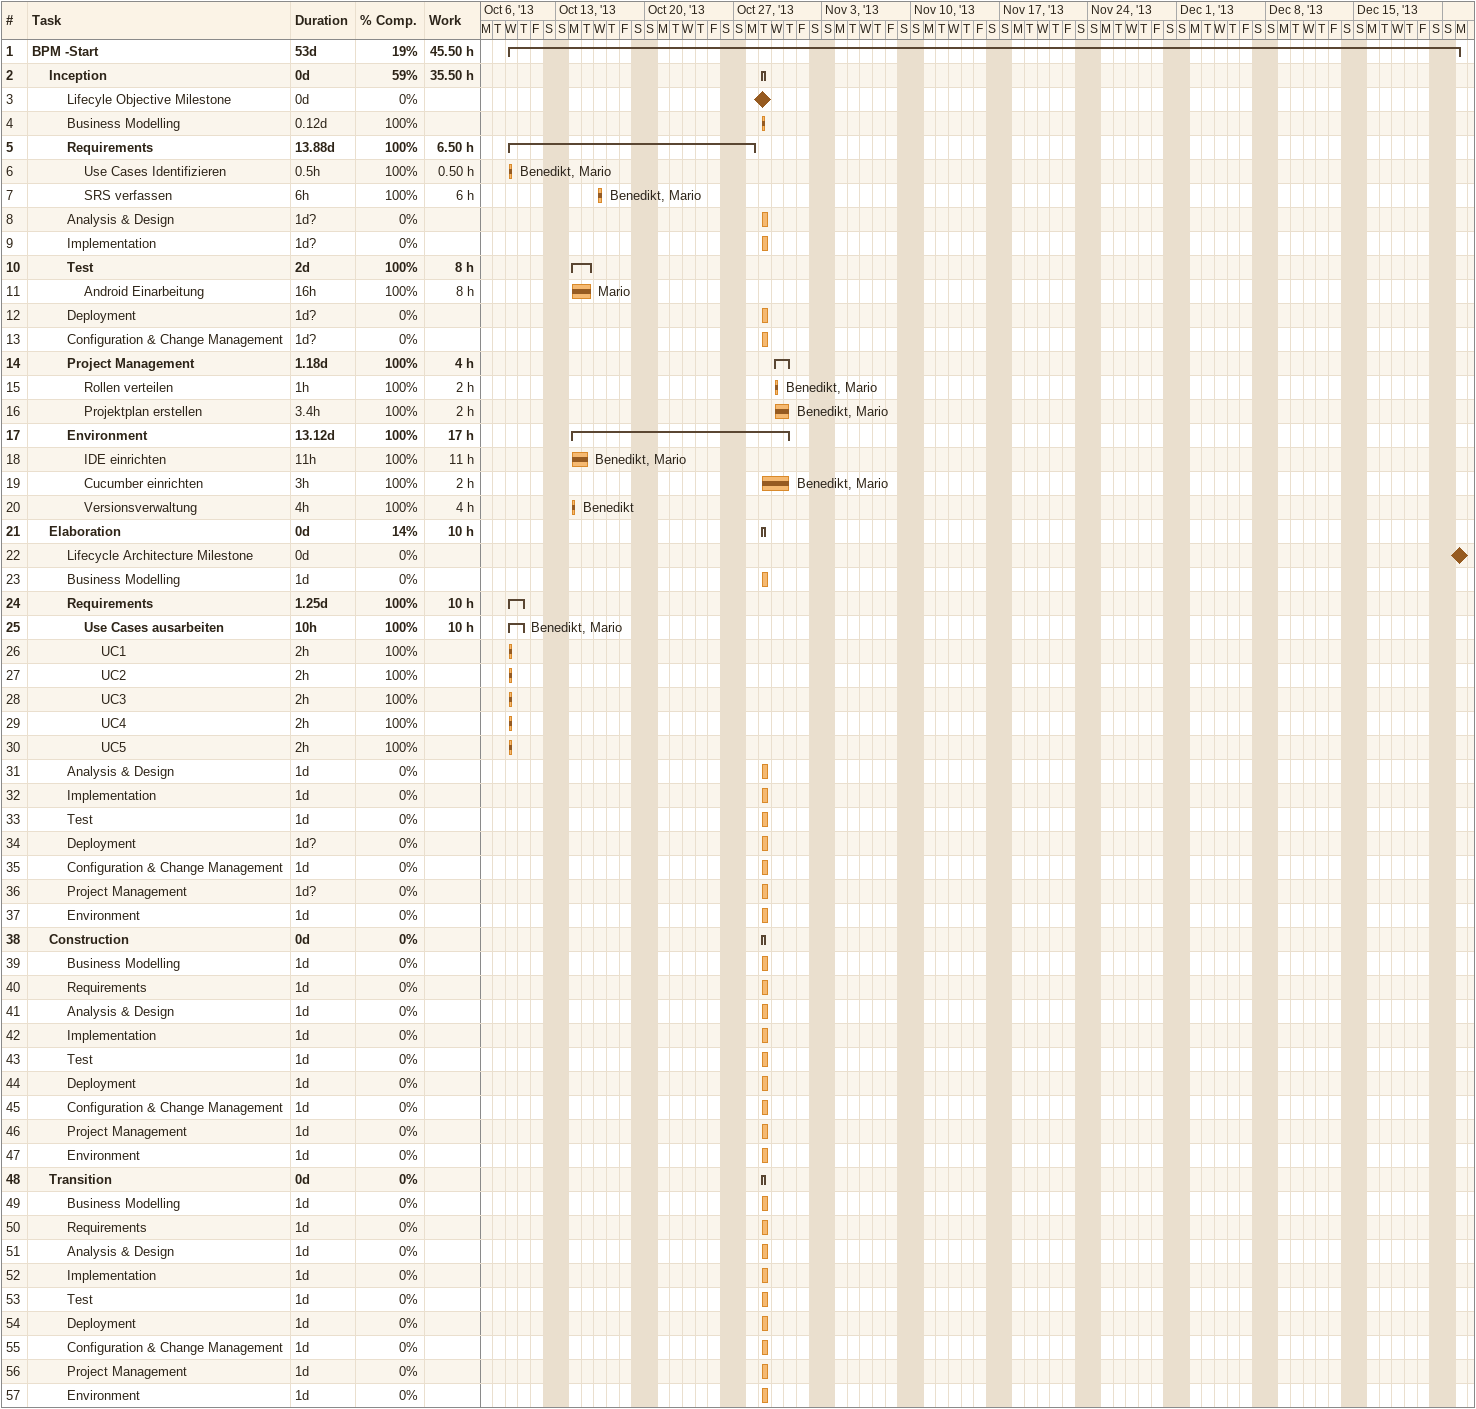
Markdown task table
| ID | Level | Task | Duration | Start | Finish | Resources | % complete | Work (h) |
|---|---|---|---|---|---|---|---|---|
| 1 | 1 | **BPM -Start** | 53d | 2013-10-09 | 2013-12-23 |  | 19 | 45.50 |
| 2 | 2 | **Inception** | 0d | 2013-10-29 | 2013-10-29 |  | 59 | 35.50 |
| 3 | 3 | Lifecyle Objective Milestone | 0d | 2013-10-29 | 2013-10-29 |  | 0 |  |
| 4 | 3 | Business Modelling | 0.12d | 2013-10-29 | 2013-10-29 |  | 100 |  |
| 5 | 3 | **Requirements** | 13.88d | 2013-10-09 | 2013-10-28 |  | 100 | 6.50 |
| 6 | 4 | Use Cases Identifizieren | 0.5h | 2013-10-09 | 2013-10-09 | Benedikt, Mario | 100 | 0.50 |
| 7 | 4 | SRS verfassen | 6h | 2013-10-16 | 2013-10-16 | Benedikt, Mario | 100 | 6 |
| 8 | 3 | Analysis & Design | 1d? | 2013-10-29 | 2013-10-29 |  | 0 |  |
| 9 | 3 | Implementation | 1d? | 2013-10-29 | 2013-10-29 |  | 0 |  |
| 10 | 3 | **Test** | 2d | 2013-10-14 | 2013-10-15 |  | 100 | 8 |
| 11 | 4 | Android Einarbeitung | 16h | 2013-10-14 | 2013-10-15 | Mario | 100 | 8 |
| 12 | 3 | Deployment | 1d? | 2013-10-29 | 2013-10-29 |  | 0 |  |
| 13 | 3 | Configuration & Change Management | 1d? | 2013-10-29 | 2013-10-29 |  | 0 |  |
| 14 | 3 | **Project Management** | 1.18d | 2013-10-30 | 2013-10-31 |  | 100 | 4 |
| 15 | 4 | Rollen verteilen | 1h | 2013-10-30 | 2013-10-30 | Benedikt, Mario | 100 | 2 |
| 16 | 4 | Projektplan erstellen | 3.4h | 2013-10-30 | 2013-10-31 | Benedikt, Mario | 100 | 2 |
| 17 | 3 | **Environment** | 13.12d | 2013-10-14 | 2013-10-31 |  | 100 | 17 |
| 18 | 4 | IDE einrichten | 11h | 2013-10-14 | 2013-10-15 | Benedikt, Mario | 100 | 11 |
| 19 | 4 | Cucumber einrichten | 3h | 2013-10-29 | 2013-10-31 | Benedikt, Mario | 100 | 2 |
| 20 | 4 | Versionsverwaltung | 4h | 2013-10-14 | 2013-10-14 | Benedikt | 100 | 4 |
| 21 | 2 | **Elaboration** | 0d | 2013-10-29 | 2013-10-29 |  | 14 | 10 |
| 22 | 3 | Lifecycle Architecture Milestone | 0d | 2013-12-23 | 2013-12-23 |  | 0 |  |
| 23 | 3 | Business Modelling | 1d | 2013-10-29 | 2013-10-29 |  | 0 |  |
| 24 | 3 | **Requirements** | 1.25d | 2013-10-09 | 2013-10-10 |  | 100 | 10 |
| 25 | 4 | **Use Cases ausarbeiten** | 10h | 2013-10-09 | 2013-10-10 | Benedikt, Mario | 100 | 10 |
| 26 | 5 | UC1 | 2h | 2013-10-09 | 2013-10-09 |  | 100 |  |
| 27 | 5 | UC2 | 2h | 2013-10-09 | 2013-10-09 |  | 100 |  |
| 28 | 5 | UC3 | 2h | 2013-10-09 | 2013-10-09 |  | 100 |  |
| 29 | 5 | UC4 | 2h | 2013-10-09 | 2013-10-09 |  | 100 |  |
| 30 | 5 | UC5 | 2h | 2013-10-09 | 2013-10-09 |  | 100 |  |
| 31 | 3 | Analysis & Design | 1d | 2013-10-29 | 2013-10-29 |  | 0 |  |
| 32 | 3 | Implementation | 1d | 2013-10-29 | 2013-10-29 |  | 0 |  |
| 33 | 3 | Test | 1d | 2013-10-29 | 2013-10-29 |  | 0 |  |
| 34 | 3 | Deployment | 1d? | 2013-10-29 | 2013-10-29 |  | 0 |  |
| 35 | 3 | Configuration & Change Management | 1d | 2013-10-29 | 2013-10-29 |  | 0 |  |
| 36 | 3 | Project Management | 1d? | 2013-10-29 | 2013-10-29 |  | 0 |  |
| 37 | 3 | Environment | 1d | 2013-10-29 | 2013-10-29 |  | 0 |  |
| 38 | 2 | **Construction** | 0d | 2013-10-29 | 2013-10-29 |  | 0 |  |
| 39 | 3 | Business Modelling | 1d | 2013-10-29 | 2013-10-29 |  | 0 |  |
| 40 | 3 | Requirements | 1d | 2013-10-29 | 2013-10-29 |  | 0 |  |
| 41 | 3 | Analysis & Design | 1d | 2013-10-29 | 2013-10-29 |  | 0 |  |
| 42 | 3 | Implementation | 1d | 2013-10-29 | 2013-10-29 |  | 0 |  |
| 43 | 3 | Test | 1d | 2013-10-29 | 2013-10-29 |  | 0 |  |
| 44 | 3 | Deployment | 1d | 2013-10-29 | 2013-10-29 |  | 0 |  |
| 45 | 3 | Configuration & Change Management | 1d | 2013-10-29 | 2013-10-29 |  | 0 |  |
| 46 | 3 | Project Management | 1d | 2013-10-29 | 2013-10-29 |  | 0 |  |
| 47 | 3 | Environment | 1d | 2013-10-29 | 2013-10-29 |  | 0 |  |
| 48 | 2 | **Transition** | 0d | 2013-10-29 | 2013-10-29 |  | 0 |  |
| 49 | 3 | Business Modelling | 1d | 2013-10-29 | 2013-10-29 |  | 0 |  |
| 50 | 3 | Requirements | 1d | 2013-10-29 | 2013-10-29 |  | 0 |  |
| 51 | 3 | Analysis & Design | 1d | 2013-10-29 | 2013-10-29 |  | 0 |  |
| 52 | 3 | Implementation | 1d | 2013-10-29 | 2013-10-29 |  | 0 |  |
| 53 | 3 | Test | 1d | 2013-10-29 | 2013-10-29 |  | 0 |  |
| 54 | 3 | Deployment | 1d | 2013-10-29 | 2013-10-29 |  | 0 |  |
| 55 | 3 | Configuration & Change Management | 1d | 2013-10-29 | 2013-10-29 |  | 0 |  |
| 56 | 3 | Project Management | 1d | 2013-10-29 | 2013-10-29 |  | 0 |  |
| 57 | 3 | Environment | 1d | 2013-10-29 | 2013-10-29 |  | 0 |  |
